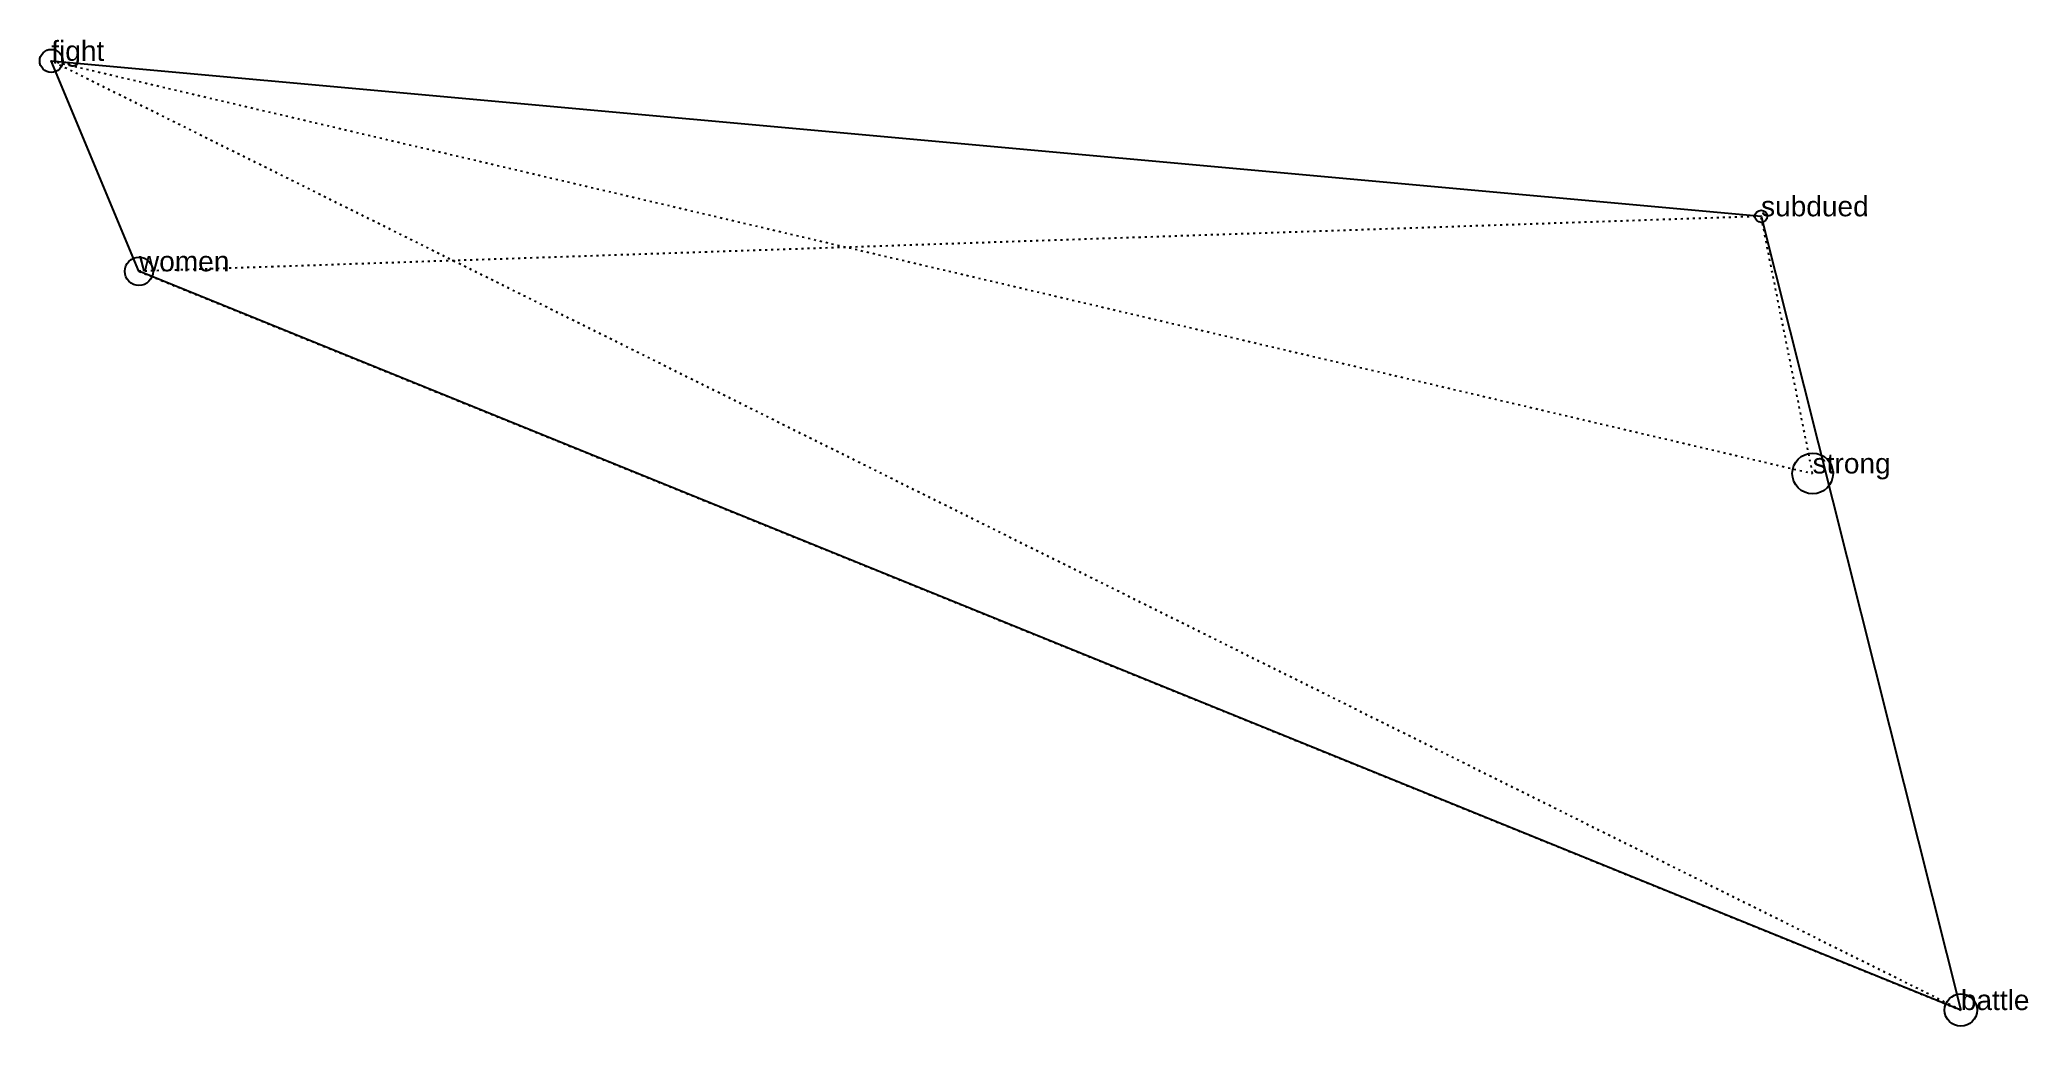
# Model space of a CAD drawing. Extents: x -56.2 to 42.7, y -37.6 to 11.6.
import ezdxf

# ---------------------------------------------------------------- set-up
doc = ezdxf.new("R2010")
doc.units = 0
doc.linetypes.add('DOT', pattern=[0.2, 0, -0.2])
doc.layers.add('TEXT', color=1, linetype='CONTINUOUS')
doc.styles.get("Standard").update_dxf_attribs({"font": 'arial.ttf'})

msp = doc.modelspace()

# ---------------------------------------------------------------- linework, layer by layer
for centre, radius in [((-55.678, 10.499), 0.572), ((29.435, 2.759), 0.304), ((-51.313, 0.019), 0.704), ((32.004, -10.047), 1.015), ((39.38, -36.772), 0.805)]:
    msp.add_circle(centre, radius)
at = {"layer": 'INTERNAL', "linetype": 'DOT'}
msp.add_polyline3d([(-55.678, 10.499, 0), (32.004, -10.047, 0), (29.435, 2.759, 0), (-51.313, 0.019, 0), (39.38, -36.772, 0), (-55.678, 10.499, 0)], close=True, dxfattribs=at)
at = {"layer": 'OUTLINE', "linetype": 'CONTINUOUS'}
msp.add_polyline3d([(39.38, -36.772, 0), (-51.313, 0.019, 0), (-55.678, 10.499, 0), (29.435, 2.759, 0), (39.38, -36.772, 0)], close=True, dxfattribs=at)

# ---------------------------------------------------------------- texts
at = {"layer": 'TEXT'}
for s, p in [('fight', (-55.678, 10.499)), ('subdued', (29.435, 2.759)), ('women', (-51.313, 0.019)), ('strong', (32.004, -10.047)), ('battle', (39.38, -36.772))]:
    msp.add_text(s, height=1, dxfattribs=at).set_placement(p)

doc.saveas('drawing.dxf')
